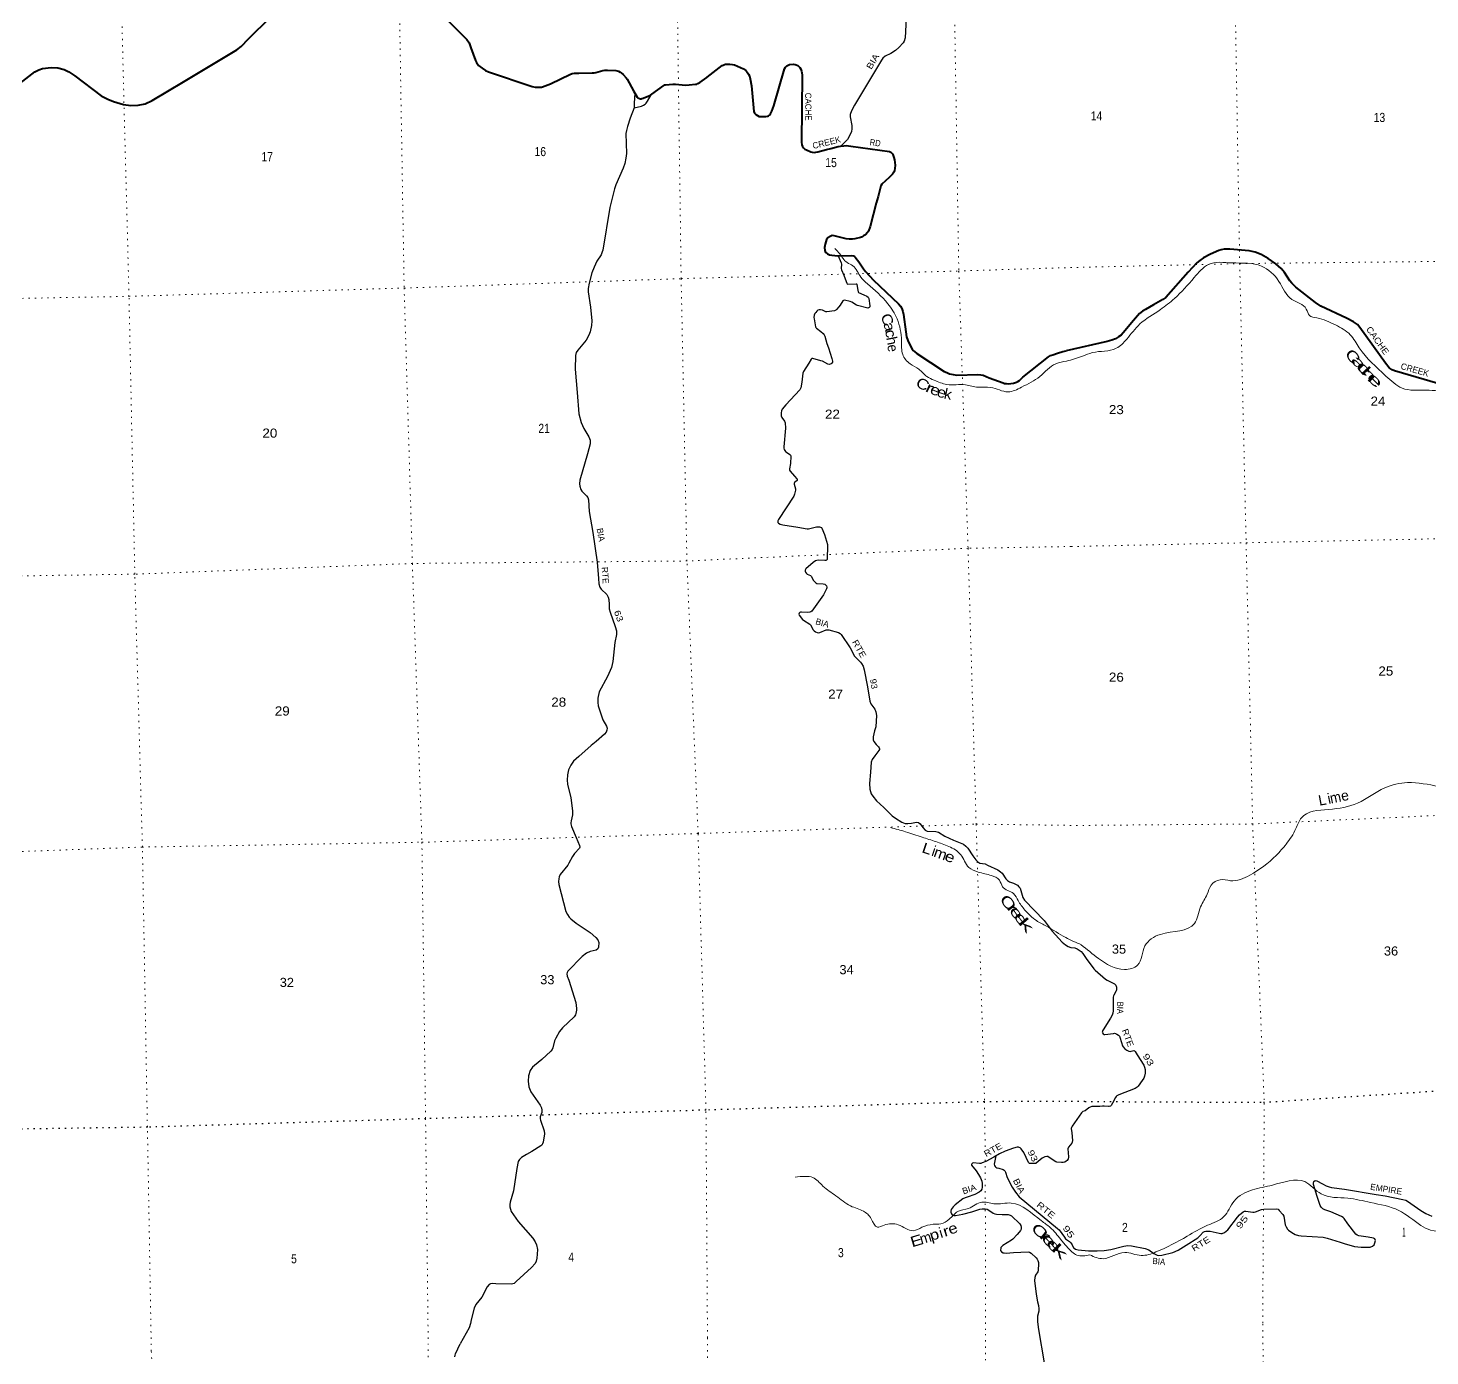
# Model space of a CAD drawing. Header units: feet. Extents: x 489137 to 739700, y 189004 to 379547.
# Drawn here: x 533287 to 560200, y 235840 to 261340 of the extents above; entities that cross this region are included whole.
import ezdxf
from ezdxf.enums import TextEntityAlignment as Align

# ---------------------------------------------------------------- set-up
doc = ezdxf.new("R2010")
doc.units = ezdxf.units.FT
doc.header["$LTSCALE"] = 80
doc.linetypes.add('DOTTED', pattern=[1.5, 0.3, -1.2])
for name, color, linetype, lineweight in [('26', 7, 'Continuous', 40), ('29', 7, 'Continuous', 25), ('39', 7, 'Continuous', 13), ('6', 7, 'DOTTED', 25), ('7', 7, 'DOTTED', 13)]:
    doc.layers.add(name, color=color, linetype=linetype, lineweight=lineweight)
for name, color, linetype in [('27', 7, 'Continuous'), ('30', 7, 'Continuous'), ('41', 7, 'Continuous')]:
    doc.layers.add(name, color=color, linetype=linetype)

msp = doc.modelspace()

# ---------------------------------------------------------------- linework, layer by layer
at = {"layer": '26'}
for points in [[(536273.52, 260309.74), (537298.19, 260924.15), (537379.83, 260988.59), (537522.54, 261135.47), (539649.22, 263235.8)], [(541253.09, 261580.24), (541500.59, 261331.28)], [(541500.59, 261331.28), (541713.29, 261117.32), (541752.64, 261053.39), (541786.78, 260960.46), (541876.98, 260716.41), (541895.29, 260680.77), (541936.56, 260620.51), (542004.79, 260566.52), (542066.09, 260527.19), (542128.1, 260500.77), (542962.41, 260218.73), (543019.4, 260205.77), (543062.74, 260204.46), (543125.61, 260203.17), (543144.4, 260205.77), (543161.88, 260210.95), (543314.17, 260270.72), (543701.89, 260452.88), (543720.79, 260462.39), (543735.68, 260467.57), (543774.54, 260472.75), (543858.9, 260476.13), (544116.77, 260477.87), (544154.71, 260480.54), (544186.43, 260488.31), (544319.97, 260525.64), (544361.95, 260531.09), (544411.81, 260532.37), (544569.79, 260525.3), (544598.33, 260520.72), (544621.64, 260511.64), (544656.61, 260494.8), (544676.04, 260480.53), (544711.02, 260449.44), (544772.14, 260383.43), (544790.03, 260356.12), (544908.65, 260136.21), (544977.9, 260015.63), (544996.62, 259998.41), (545022.52, 259985.45), (545045.84, 259981.57), (545058.79, 259981.57), (545072.79, 259984), (545096.35, 259991.93), (545238.83, 260054.15), (545263.67, 260068), (545494.32, 260236.99), (545510.84, 260247.26), (545525.08, 260249.85), (545667.42, 260264.39), (545713.54, 260264.11), (545846.95, 260248.56), (545915.34, 260245.89), (545981.66, 260251.15), (546102.12, 260261.52), (546124.14, 260265.41), (546144.85, 260273.66), (546182.42, 260293.92), (546316.05, 260392.11)], [(529439.68, 256988.96), (530825.85, 258479.81), (530893.19, 258541.62), (531030.3, 258650.65), (533420.45, 260498.56), (533491.47, 260537.55), (533564.01, 260563.48), (533730.21, 260581.35), (533859.33, 260573.84), (533982.29, 260542.7), (534071.75, 260501.27), (534182.49, 260423), (534688.53, 260041.09), (534817.82, 259972.47), (534926.62, 259931), (535118.32, 259873.97), (535261.85, 259855.32), (535403.27, 259858.42), (535532.8, 259884.34), (535668.27, 259946.82), (536273.52, 260309.74)], [(546316.05, 260392.11), (546327.41, 260399.97), (546610.13, 260619.75), (546629.94, 260629.6), (546654.55, 260638.67), (546679.16, 260645.16), (546705.06, 260647.75), (546758.17, 260647.75), (546813.49, 260641.3), (546848.84, 260630.9), (547021.75, 260554.43), (547041.75, 260543.98), (547064.49, 260525.92), (547072.27, 260516.85), (547094.29, 260490.93), (547120.19, 260457.23), (547135.2, 260419.54), (547152.57, 260365.21), (547172.62, 260232.17), (547219.98, 259740.24), (547234.82, 259705.52), (547259.43, 259678.3), (547289.22, 259657.56), (547323.32, 259644.1), (547448.27, 259638.89), (547488.69, 259647.2), (547504.24, 259654.97), (547521.08, 259669.23), (547537.91, 259693.85), (547564.46, 259746.6), (547602.14, 259843.69), (547811.31, 260555.22), (547831.29, 260589.43), (547852.02, 260611.46), (547876.63, 260628.31), (547905.47, 260640.59), (547981.54, 260643.87), (548011.33, 260641.27), (548034.45, 260635.41), (548063.14, 260620.54), (548077.39, 260610.17), (548104.59, 260581.66), (548121.43, 260553.14), (548135.68, 260510.37), (548143.45, 260480.56), (548146.49, 260436.44), (548132.44, 259150.81), (548140.65, 259096.84), (548154.46, 259062.68), (548172.6, 259036.76), (548198.5, 259014.73), (548229.9, 258998.59), (548312.48, 258962.88), (548342.27, 258955.11), (548381.29, 258953.21), (548412.22, 258956.4), (548449.78, 258962.88), (548612.65, 259007.23), (548699.77, 259028.98), (548837.13, 259066.69), (548886.35, 259074.46), (548945.93, 259079.65), (548995.15, 259082.24), (549085.73, 259068.92), (549821.72, 258968.98), (549851.26, 258957.71), (549865.5, 258946.05), (549883.64, 258926.6), (549890.11, 258909.76), (549910.84, 258856.62), (549921.42, 258810.27), (549932.86, 258706.27), (549928.97, 258642.77), (549920.69, 258602.47), (549908.25, 258572.78), (549883.64, 258536.49), (549817.58, 258471.69), (549676.4, 258340.78), (549656.56, 258308.17), (549605.41, 258108.1), (549569.79, 257979.87)], [(549569.79, 257979.87), (549454.91, 257529.46), (549420.14, 257441.11), (549403.1, 257412.81), (549361.66, 257371.34), (549327.98, 257348.01), (549304.02, 257333.75), (549269.78, 257321.07), (549162.19, 257293.57), (549116.2, 257285.8), (549056.44, 257285.34), (548993.8, 257293.57), (548759.86, 257351.93), (548726.33, 257353.19), (548682.94, 257337.64), (548644.08, 257311.72), (548617.26, 257280.36), (548587.09, 257189.89), (548575.92, 257122.72), (548581.91, 257068.06), (548591.62, 257048.62), (548602.63, 257031.77), (548633.72, 257003.26), (548673.47, 256986.2), (548717.26, 256977.34), (548830.74, 256967.08), (549090.3, 256969.56), (549132.97, 256963.07), (549155.06, 256950.12), (549168.01, 256937.16), (549236.42, 256850.79), (549323.89, 256714.2), (549361.65, 256666.28), (549514.6, 256499.62), (549998.95, 256040.9), (550035.83, 255996.23), (550059.15, 255953.46), (550082.46, 255896.44), (550094.9, 255837.79), (550137.22, 255509.24), (550154.35, 255413.01), (550178.57, 255338.04), (550219.11, 255243.23), (550260.56, 255171.95), (550279.99, 255148.62), (550308.84, 255123.05), (550352.52, 255089), (550877.29, 254747.61), (550923.09, 254724.82), (550977.49, 254702.78), (551044.85, 254685.93), (551117.48, 254676.6), (551520.85, 254687.24), (551578.81, 254683.75), (551620.58, 254672.98), (551736.33, 254624.29)], [(560354.38, 254516.42), (559517.41, 254754.73), (559471.94, 254776.89), (559419.43, 254812.84), (559345.06, 254902.41), (558857.02, 255587.14), (558807.28, 255647.98), (558735.42, 255697.76), (558597.45, 255766.41), (558102.96, 256002.02), (558004.44, 256068.31), (557623.92, 256363.11), (557548.43, 256438.87), (557506.98, 256488.65), (557407.49, 256643.51), (557341.16, 256723.7), (557239.66, 256813.05), (557091.04, 256917.28), (556957.9, 256990.67), (556845.08, 257036.19), (556730.82, 257060.46), (556358.68, 257097.02), (556297.88, 257097.02), (556250.7, 257094.51), (556192.86, 257083.2), (556145.88, 257066.61), (555984.87, 256997.94), (555855.69, 256925.57), (555781.07, 256873.03), (555724.61, 256828.81), (555557.23, 256649.58), (555127.46, 256167.86), (555072.94, 256124.37), (554895.82, 256023.66), (554737.79, 255938.34), (554684.82, 255906.06), (554627.24, 255855.38), (554509.47, 255722.62), (554309.42, 255487.59), (554269.66, 255444.92), (554223.75, 255410.16), (554160.44, 255371.92), (554093.86, 255343.79), (554006.45, 255320.15), (553216.88, 255141.15)], [(551736.33, 254624.29), (552006.57, 254523.93), (552033.77, 254516.16), (552069.45, 254511.54), (552111.49, 254510.97), (552150.99, 254513.57), (552204.1, 254522.65), (552260.68, 254539.06), (552289.58, 254555.05), (552319.37, 254574.49), (552387.03, 254632.71), (552878.21, 255027.4), (552915.84, 255048.85), (552962.47, 255067), (553051.06, 255095.14), (553153.62, 255126.09), (553216.88, 255141.15)]]:
    msp.add_lwpolyline(points, dxfattribs=at)
at = {"layer": '29'}
for points in [[(550160.64, 261783.59), (550122.59, 261150.37), (550106.77, 261085.38), (550089.82, 261057.1), (550005.39, 260964.93), (549938.65, 260905.83), (549852.52, 260853.12), (549739.43, 260796.97), (549698.47, 260761.63), (549669.77, 260724.59), (549153.04, 259859.17), (549095.2, 259750.8), (549071.92, 259682.54), (549069.77, 259634.87), (549100.31, 259466.01), (549103.68, 259403.01), (549092.45, 259353.26), (549052.81, 259255.98), (549020.88, 259202.97), (548895.08, 259075.22)], [(544937.13, 260086.63), (544925.43, 259898.11), (544921.16, 259807.55), (544848.48, 259610.99), (544792.83, 259451.66), (544774.66, 259370.17), (544765.99, 259317.35), (544775.21, 258929.89), (544763.16, 258839.49), (544743.38, 258737.7), (544712.27, 258647.09), (544569.6, 258326.29), (544546.78, 258253.55), (544457.11, 257895.79), (544319.52, 257072.26), (544309.62, 257039.74), (544287.63, 256985.47), (544207.46, 256863.14), (544154.2, 256748.49), (544113.19, 256637.98), (544058.13, 256440.29), (544041.17, 256338.5), (544041.79, 256272.57), (544081.75, 255979.88), (544113.23, 255720.67), (544106.7, 255630.59), (544076.5, 255505.77), (544051.07, 255440.74), (543999.44, 255348.86), (543843.37, 255153.74), (543812.29, 255108.5), (543795.75, 255055.03), (543788.9, 254787.49), (543826.17, 254339.26)], [(544921.16, 259807.55), (545062.69, 259841.86), (545102.25, 259858.83), (545135.21, 259880.44), (545154.52, 259899.83), (545179.95, 259938), (545249, 260057.25)], [(548841.16, 256967.18), (548898.83, 256830), (548902.61, 256805.99), (548898.26, 256719.44), (548903.07, 256699.93), (548949.08, 256591.85), (548974.61, 256522.03), (549004.8, 256441.21), (549011.86, 256429.9), (549020.82, 256424.49), (549183.83, 256429.97), (549190.59, 256426.38), (549195.53, 256418.59), (549211.8, 256338.08), (549221.67, 256273.69), (549231.41, 256262.1), (549332.96, 256218.01), (549386.97, 256190.28), (549412.45, 256169.44), (549426.53, 256146.45), (549447.91, 256003.32), (549446.31, 255988.11), (549436.42, 255973.97), (549422.29, 255964.08), (549406.43, 255962.23), (549211.78, 256009.32), (549189.87, 256017.95), (549098.75, 256075.77), (549069.69, 256087.77), (548960.29, 256113.94), (548940.36, 256111.16), (548927.8, 256102.63), (548877.75, 256017.35), (548852.92, 255986.7), (548810.53, 255935.8), (548794.99, 255921.66), (548769.16, 255906.48), (548620.52, 255887.24), (548603.56, 255891.28), (548540.69, 255923.08), (548502.91, 255928.98), (548475, 255928.04), (548450.27, 255920.26), (548429.79, 255905.42), (548409.2, 255880.75), (548390.23, 255855.94), (548379.62, 255826.95), (548372.85, 255783.47), (548376.1, 255756.97), (548402.94, 255604.29), (548407.53, 255590.52), (548410.71, 255586.62), (548421.18, 255577.42), (548509.07, 255510.93), (548549.17, 255472.11), (548570.36, 255446.66), (548581.21, 255426.01), (548624.29, 255282.17), (548652.35, 255197.82)], [(548652.35, 255197.82), (548720.57, 254992.7), (548732.49, 254942.3), (548730.37, 254926.04), (548716.3, 254902.14), (548706.35, 254893.52), (548686.57, 254883.63), (548665.38, 254880.8), (548642.14, 254884.48), (548536.81, 254940.18), (548505.94, 254949.94), (548350.32, 254996.73), (548333.36, 254993.9), (548322.06, 254981.18), (548275.24, 254904.84), (548173.71, 254745.08), (548164.19, 254713.49), (548143.46, 254538.14), (548122.85, 254431.22), (548102.04, 254390.5), (547835.76, 254105.39), (547765.39, 254019.81), (547751.26, 253988.71), (547742.09, 253952.62), (547745.61, 253895.4), (547755.97, 253860.43), (547807.78, 253793.61), (547822.39, 253759.31), (547826.36, 253658.87), (547793.18, 253296.28), (547794.35, 253269.8), (547800.71, 253246.48), (547812.72, 253225.97), (547827.07, 253210.55), (547848.04, 253193.46), (547911.62, 253149.63), (547921.12, 253138.16), (547928.57, 253119.94), (547922.25, 252977.34), (547903.86, 252876.07), (547906.61, 252850.35), (547916.57, 252830.83), (548001.52, 252733.75), (548047.97, 252686.62), (548053.62, 252676.73), (548055.23, 252664.52), (548049.38, 252652.69), (547999.23, 252615.23), (547992.17, 252602.5), (547992.17, 252581.3), (548020.43, 252489.4), (548018.86, 252464.71), (548003.47, 252390.44), (547986.84, 252351.45), (547693.59, 251900.91), (547682.06, 251875.12), (547679.93, 251861.69), (547682.06, 251842.6), (547692.95, 251830.53), (547723.03, 251812.91), (547748.46, 251804.43), (547778.16, 251798.16), (548065.8, 251755.18)], [(543826.17, 254339.26), (543859.98, 253932.54), (543905.54, 253765.4), (543958.08, 253653.16), (544052.48, 253488.29), (544077.29, 253426.49), (544080.74, 253358.22), (544026.08, 253162.03), (543882.88, 252658.39), (543873.05, 252587.71), (543877.29, 252543.88), (543901.31, 252477.43), (543917.23, 252446.01), (544007.27, 252357.26), (544031.29, 252327.57), (544049.36, 252279.93), (544061.81, 252055.02), (544132.07, 251654.42), (544215.77, 251081.2), (544239.94, 250772.1), (544244.64, 250666.37), (544263.32, 250605.73), (544292.68, 250564.58), (544397.23, 250459.96), (544424.14, 250414.13), (544439.61, 250369.47), (544445.13, 250267.81), (544445.26, 250185.68), (544460.07, 250121.36), (544560.06, 249848.05), (544582.31, 249762.96), (544583.25, 249691.72), (544549.97, 249540.23), (544512.83, 249173.54), (544486.23, 249058.89), (544409.71, 248885.86), (544254.38, 248591.05), (544226.26, 248473.58), (544226.26, 248388.76), (544229.33, 248327.14), (544321.19, 248057.68), (544390.16, 247930.69), (544402.87, 247898.17), (544400.05, 247855.75), (544383.09, 247816.17), (544350.6, 247778), (544190.47, 247636.73), (544099.65, 247559.63)], [(548065.8, 251755.18), (548245.09, 251724.55), (548272.97, 251724.22), (548424.52, 251761.31), (548461.48, 251764.41), (548479.62, 251762.72), (548500.81, 251755.65), (548517.77, 251745.75), (548528.53, 251733.67), (548579.24, 251612.11), (548632.21, 251420.59), (548635.94, 251390.15), (548630.09, 251151.26), (548625.85, 251134.3), (548617.38, 251122.99), (548604.66, 251115.92), (548584.96, 251113.63), (548457.99, 251118.98), (548430.88, 251115.92), (548405.45, 251106.02), (548360.18, 251074.68), (548220.37, 250957.58), (548210.48, 250943.44), (548205.96, 250928.66), (548206.24, 250910.92), (548213.3, 250891.13), (548228.84, 250867.1), (548245.74, 250851.1), (548306.64, 250826.26), (548324.21, 250811.25), (548368.87, 250733.09), (548392.03, 250703.81), (548413.22, 250684.01), (548432.45, 250674.12), (548549.35, 250668.56), (548581.35, 250661.39), (548589.83, 250655.74), (548604.67, 250642.31), (548614.55, 250629.74), (548623.74, 250604.84), (548623.04, 250588.58), (548617.7, 250571.5), (548559.56, 250455.67), (548332.07, 250143.24), (548317.16, 250131.23), (548294.56, 250119.92), (548254.04, 250117.45), (548133.07, 250124.94), (548117.95, 250122.74), (548101, 250114.26), (548089.69, 250101.54), (548085.54, 250083.72), (548089.69, 250067.61), (548156.1, 249981.37), (548172.36, 249968.96), (548293.85, 249894.42), (548311.09, 249877.41), (548360.26, 249781.32), (548377.74, 249764.23), (548406.88, 249743.15), (548433.72, 249731.83), (548465.04, 249727.88), (548487.41, 249730.42), (548610.33, 249782.73), (548639.1, 249785.86), (548659.78, 249782.73), (548847.69, 249731.83), (548876.07, 249716.5), (548897.14, 249695.08), (549072.79, 249439.21), (549154.29, 249279.42), (549171.01, 249256.33), (549269.52, 249161.92), (549289.93, 249136.63), (549318.18, 249082.9), (549338.85, 249014.62), (549405.68, 248686.32), (549445.34, 248417.01), (549466.4, 248361.91), (549542.92, 248258.99), (549564.02, 248207.77), (549575.47, 248139.05), (549559.58, 247921.59), (549538.92, 247842.85)], [(549538.92, 247842.85), (549508.92, 247728.5), (549512.08, 247673.29), (549525.88, 247640.85), (549570.28, 247580.03), (549614.19, 247539.76), (549625.49, 247519.97), (549632.55, 247495.93), (549632.55, 247484.62), (549621.25, 247463.42), (549544.29, 247364.36), (549489.85, 247290.94), (549474.15, 247244.25), (549461.82, 247050.99), (549443.96, 246831.47), (549448.87, 246725.43), (549457.35, 246680.19), (549471.92, 246637.05), (549505.39, 246586.88), (549575.24, 246502.53), (549714.67, 246374.81), (549878.96, 246211.42)], [(544099.65, 247559.63), (543857.68, 247354.23), (543761.43, 247261.96), (543704.92, 247185.62), (543661.42, 247092.72), (543644.17, 246997.59), (543638.52, 246895.79), (543644.54, 246822.96), (543708.1, 246558.93), (543741.66, 246309.07), (543740.67, 246231.91), (543710.58, 246116.8), (543707.75, 246077.21), (543709.87, 246056.35), (543721.88, 246009.35), (543809.67, 245793.09), (543875.88, 245640.35), (543878.7, 245612.07), (543873.98, 245593.4), (543777.39, 245486.81), (543737.42, 245433.94), (543669.6, 245301.04), (543646.77, 245266.9), (543503.28, 245086.94), (543481.69, 245042.32), (543474.62, 245001.32), (543473.21, 244951.83), (543478.87, 244893.41), (543608.85, 244372.18), (543641.16, 244317.84), (543675.25, 244268.97), (543706.33, 244235.04), (543811.61, 244148.56), (544080.88, 243971.32), (544189.53, 243873.11), (544226.26, 243830.7), (544243.68, 243781.77), (544240.39, 243692.15), (544226.26, 243655.39), (544192.27, 243629.9), (544075.92, 243607.32), (544005.86, 243576.22), (543924.82, 243507.61), (543651.24, 243227.01), (543637.11, 243204.39), (543631.26, 243175.69), (543637.11, 243133.7), (543667.8, 243057.84), (543801.09, 242626.41), (543818.67, 242513.75), (543817.95, 242483.36), (543805.24, 242416.91), (543794.65, 242390.75), (543772.17, 242354.38), (543545.28, 242139.8), (543489.75, 242070.94), (543417.7, 241944.77), (543396.93, 241889.56), (543363.02, 241753.84), (543348.89, 241722.74), (543325.92, 241695.53), (543147.86, 241532.92), (543009.8, 241420.19), (542973.07, 241386.25), (542926.5, 241319.13), (542893.95, 241222.26), (542888.12, 241119.28), (542902.43, 241007.36), (542936.45, 240913.23), (543116.64, 240657.71), (543141.2, 240604.43), (543152.5, 240559.19), (543151.59, 240517.71), (543118.59, 240429.12), (543115.77, 240392.36), (543122.29, 240368.32), (543196.83, 240160.81), (543201.25, 240104.66), (543175.82, 239946.31), (543164.51, 239915.21), (543147.75, 239890.37), (543134.14, 239874.92), (542956.74, 239768.79)], [(549878.96, 246211.42), (549941.96, 246166.99), (550063.46, 246093.48), (550127.44, 246067.92), (550176.49, 246062.37), (550244.19, 246070.4), (550340.38, 246090.65), (550378.86, 246083.31), (550411.03, 246056.72), (550465.33, 245986.63), (550508.51, 245939.38), (550549.27, 245916.04), (550714.78, 245913.93), (550765.12, 245896.5), (550889.44, 245820.73), (551052.32, 245742.82)], [(551052.32, 245742.82), (551243.19, 245665.1), (551291.93, 245628.22), (551329.38, 245590.18), (551422.35, 245446.03), (551484.79, 245366.8), (551521.53, 245330.04), (551560.05, 245304.2), (551662.81, 245287.63), (551707.78, 245267.12), (551905.82, 245177.36), (551953.93, 245139.66), (551987.77, 245109.49), (552057, 245003.47), (552090.2, 244967.64), (552127.64, 244946.92), (552206, 244915.81), (552280.23, 244881.88), (552309.95, 244851.67), (552331.09, 244822.51), (552384.78, 244644.37), (552413.69, 244592.52), (552795.91, 244200.55), (552948.87, 243998.72), (553142.29, 243787.71), (553205.66, 243732.49), (553254.76, 243699.63), (553307.39, 243681.59), (553380.08, 243676.15), (553426.07, 243658.97), (553502.47, 243609.14)], [(553502.47, 243609.14), (553539.01, 243568.57), (553599.39, 243472.75), (553745.76, 243275.13), (553771.69, 243250.16), (553973.61, 243074.57), (554004.13, 243057.08), (554144.27, 242983.24), (554159.79, 242972.71), (554167.7, 242962.68), (554180.36, 242924.68), (554182.47, 242884.57), (554181.94, 242865.04), (554176.23, 242850.64), (554128.67, 242767.41), (554124.98, 242755.26), (554121.29, 242730.39), (554118.6, 242467.87), (554111.78, 242422.24), (554105.99, 242401.66), (554092.8, 242368.4), (554070, 242325.54), (553925.59, 242102.5), (553914.53, 242081.29), (553911.36, 242070.74), (553910.31, 242054.91), (553912.42, 242044.35), (553924.02, 242028.52), (553945.12, 242013.74), (553959.03, 242012.33), (554122.15, 242033.86), (554145.02, 242035.38), (554162.42, 242032.74), (554190.9, 242021.13), (554221.49, 242001.07), (554237.78, 241983.74), (554248.91, 241964.13), (554275.66, 241861.36), (554299.55, 241796.3), (554313.07, 241775.32), (554341.74, 241739.3), (554363.37, 241721.88), (554380.25, 241710.27), (554419.8, 241694.96), (554445.3, 241689.2), (554465.69, 241690.21), (554513.71, 241702.72), (554527.93, 241698.66), (554540.06, 241688.63), (554581.32, 241621.33), (554705.14, 241423.16), (554719.47, 241387.95), (554730.46, 241340.83), (554732.57, 241273.28), (554719.73, 241210.28), (554707.26, 241174.06), (554677.72, 241127.62), (554595.45, 241019.95), (554578.57, 241003.06), (554541.15, 240978.47), (554230.06, 240854.97), (554189.86, 240833.65), (554174.03, 240820.99), (554162.11, 240805.11), (554107.01, 240696.97), (554077.51, 240649.46), (554064.33, 240637.32), (554043.76, 240630.46), (554026.35, 240628.88), (553944.6, 240638.9), (553916.13, 240637.85), (553863.79, 240629.39), (553760.86, 240633.33), (553737.86, 240632.57), (553708.32, 240627.29), (553678.79, 240618.85), (553650.27, 240604.81), (553578.24, 240549.48)], [(553578.24, 240549.48), (553537.71, 240531.61), (553523.58, 240521.71), (553510.47, 240508.4), (553331.43, 240251.68), (553317.3, 240229.06), (553314.91, 240210.72), (553324.61, 240126.49), (553337.08, 239977.4), (553332.13, 239947.72), (553322.25, 239927.22), (553260.08, 239846.63), (553253.02, 239838.15), (553248.13, 239815.25), (553262.2, 239663.56), (553258.67, 239650.12), (553251.83, 239626.35), (553236.06, 239594.98), (553217.7, 239578.01), (553190.85, 239559.63), (553160.61, 239554.05), (553129.39, 239554.69), (553040.38, 239560.35), (553015.36, 239567.05), (552889.2, 239653.66), (552865.19, 239670.63), (552858.48, 239672.4), (552848.18, 239672.06), (552805.85, 239663.56), (552791.72, 239657.9), (552758.23, 239637.99), (552643.02, 239541.62), (552633.13, 239536.67), (552623.32, 239534.6), (552520.1, 239535.97), (552510.92, 239538.09), (552504.36, 239542.13), (552496.08, 239552.23), (552403.69, 239747.07), (552351.27, 239818.02), (552335.73, 239833.57), (552317.23, 239843.75), (552300.41, 239846.3), (552277.8, 239846.3), (552204.74, 239829.3), (552046.82, 239769.65), (551939.07, 239719.11), (551825.47, 239658.4), (551674.06, 239574.76), (551603.16, 239545.86), (551577.72, 239538.79), (551551.98, 239535.98), (551428.92, 239547.45), (551415.24, 239541.62), (551402.53, 239528.89), (551398.29, 239516.17), (551401.56, 239504.64), (551488.27, 239395.91), (551535.34, 239326.72), (551573.48, 239261.68), (551594.85, 239197.12), (551602.45, 239150.7), (551602.45, 239080.01), (551596.8, 239041.84), (551576.32, 239011.77), (551543.11, 238985.28), (551462.88, 238943.01), (551314.23, 238891.97), (551277.49, 238877.83), (551233.01, 238855.71), (551083.23, 238739.98), (551048.72, 238703.02), (551011.17, 238650.92), (551001.28, 238622.64), (551000.32, 238603.48), (551014, 238568.91), (551028.12, 238551.95), (551045.78, 238544.13), (551069.1, 238537.81), (551088.88, 238537.81), (551230.66, 238564.14), (551404.99, 238608.05), (551560.78, 238659.4), (551603.25, 238664.53), (551663.91, 238662.23), (551699.95, 238655.86), (551730.57, 238641.09), (551816.5, 238581.64), (551844.79, 238567.12), (551876.56, 238561.14), (551985.93, 238558.05), (552005.96, 238556.11)], [(542956.74, 239768.79), (542857.28, 239709.29), (542757.61, 239649.42), (542738.54, 239633.16), (542720.24, 239611.89), (542706.04, 239592.16), (542698.27, 239573.07), (542671.28, 239437.95), (542605.17, 239008.31), (542540.74, 238790.54), (542536.49, 238749.54), (542538.68, 238701.31), (542564.75, 238613.81), (542697.16, 238423.21), (542977.32, 238101.45), (543022.52, 238034.16), (543047.95, 237971.95), (543064.9, 237884.3), (543063.88, 237793.67), (543056.43, 237717.47), (543039.47, 237660.92), (543019.69, 237618.51), (542952.08, 237537.98), (542660.83, 237270.71), (542618.44, 237233.95), (542569.72, 237216.23), (542269.44, 237227.95), (542205.89, 237228.3), (542163.5, 237225.47), (542140.9, 237214.16), (542101.34, 237168.92), (541996.57, 236970.85), (541885.16, 236825.36), (541851.78, 236754.67), (541791.61, 236536.26), (541780.61, 236460.61), (541756.43, 236378.7), (541582.62, 236073.66)], [(551866.85, 239680.51), (551835.62, 239519.71), (551839.86, 239497.08), (551851.15, 239478), (551868.11, 239463.15), (551887.89, 239451.84), (551921.8, 239443.36), (552006.58, 239423.57), (552025.71, 239407.32), (552037.66, 239395.29), (552053.2, 239368.43), (552080.76, 239269.76), (552177.04, 239082.82), (552241.12, 238982.46), (552313.67, 238892.72), (553051.4, 238290.41), (553083.21, 238259.67), (553182.8, 238117.92), (553205.31, 238091.37), (553283.11, 238038.75), (553305.47, 238015.09), (553331.15, 237976.54), (553359.73, 237917.73), (553370.71, 237907.27), (553394.73, 237893.13), (553449.13, 237877.41), (553644.94, 237855.8)], [(553644.94, 237855.8), (553814.56, 237860.33), (553948.84, 237865.98), (554074.52, 237881.83), (554324.37, 237946.2), (554400.32, 237958.87), (554468.97, 237954.55), (554733.65, 237903.98), (554804.83, 237876.66), (554898.21, 237806.87), (554963.46, 237776.95), (554996.32, 237769.92), (555054.33, 237773.09), (555263.43, 237823.5), (555366.57, 237874.43), (555519.76, 237970.1), (555743.9, 238109.98), (555787.46, 238149.92), (555847.58, 238216.42), (555869.74, 238232.25), (555897.59, 238238.32), (555978.38, 238237.53), (556154.31, 238197.16), (556186.2, 238192.14), (556212.56, 238193.2), (556254.75, 238210.09), (556290.64, 238233.31), (556320.9, 238263.17), (556505.4, 238505.21), (556545.91, 238549.98), (556613.42, 238604.86), (556640.85, 238619.64), (556667.31, 238621.6), (556802.74, 238600.16), (556824.39, 238600.64), (556851.82, 238604.86), (556967.85, 238651.31), (557009.79, 238656.91), (557249.5, 238667.15), (557284.14, 238656.49), (557308.57, 238633.37), (557378.19, 238553.15), (557392.76, 238523.45), (557422.5, 238358.93), (557439.8, 238316.46), (557466.8, 238274.48), (557481.57, 238257.59), (557546.04, 238211.64), (557612.37, 238175.26), (557675.66, 238154.15), (557728.4, 238148.76), (558152.38, 238121.14), (558229.47, 238104.54), (558474.38, 238022.77), (558550.14, 237998.98), (558754.79, 237944.1), (558881.09, 237926.15), (559010.06, 237927.21), (559052.26, 237931.43), (559098.64, 237950.81), (559126.09, 237973.65), (559145.08, 238009.54), (559153.52, 238055.98), (559139.23, 238088.93), (559115.55, 238104.54), (559015.75, 238122.74), (558837.94, 238145.33), (558805.42, 238157.32), (558780.1, 238178.43), (558625.14, 238379.19), (558554.36, 238478.2), (558535.38, 238497.2), (558504.37, 238516.02), (558295.43, 238606.62), (558180.95, 238644.98), (558145.08, 238666.09), (558122.95, 238685.85), (558109.22, 238699.87), (558094.45, 238727.31), (558033.41, 238904.08), (557965.9, 239134.88), (557962.6, 239167.48), (557973.14, 239190.7), (557996.35, 239207.59), (558030.11, 239203.36), (558139.28, 239142.48), (558209.43, 239106.25), (558264.28, 239087.25), (558309.57, 239077.33), (558560.19, 239040.09), (559170.69, 238942.34)], [(559170.69, 238942.34), (559342.47, 238914.84), (559678.85, 238845.54), (559735.81, 238828.65), (559769.43, 238812.58), (560021.88, 238632.02), (560119.78, 238575.32), (560239.1, 238525.44)], [(552005.96, 238556.11), (552102.61, 238554.07), (552139.26, 238543.21), (552164.78, 238528.62), (552329.84, 238374.36), (552344.93, 238345.53), (552350.58, 238313.02), (552350.58, 238277.67), (552338.39, 238245.87), (552312.43, 238215.46), (552275.69, 238171.64), (552190.23, 238083.28), (552166.73, 238065.31), (551999.65, 237959.23), (551971.93, 237935.53), (551964.17, 237924.93), (551959.21, 237901.6), (551955.69, 237876.86), (551957.8, 237862.01), (551973.78, 237840.06), (552004.42, 237821.01), (552027.75, 237817.48), (552062.86, 237815.81), (552205.58, 237828.9), (552485.51, 237838.69), (552515.61, 237833.47), (552542.03, 237816.07), (552641.64, 237724.88), (552661.42, 237698.02), (552673.83, 237671.97), (552686.85, 237631.57), (552687.57, 237608.25), (552681.47, 237487.16), (552672.03, 237456.97), (552626.99, 237389.51), (552614.1, 237346.69), (552610.84, 237288.64), (552638.17, 237023.84), (552669.17, 236879.74), (552686.86, 236811.57), (552693.91, 236747.57), (552689.69, 236701.3), (552666.47, 236606.26), (552664.26, 236551.43), (552667.08, 236492.05), (552683.01, 236345.3)], [(552683.01, 236345.3), (552796.16, 235706.36)], [(541483.11, 235823.21), (541485.26, 235855.58), (541491.31, 235879.83), (541582.62, 236073.66)]]:
    msp.add_lwpolyline(points, dxfattribs=at)
at = {"layer": '39'}
for points in [[(553224.85, 254942.44), (553017.62, 254894.39), (552712.35, 254650.79), (552357.81, 254442.38), (552099.43, 254353.42), (551768.32, 254440.52), (551523.98, 254442.8), (551282.65, 254489.61), (550925.16, 254495.27), (550683.03, 254576.4), (550544.09, 254647.85), (550387.37, 254789.59), (550219.48, 254890.66), (550077.96, 255073.16), (550055.74, 255335.27), (549969.29, 255755.44), (549790.95, 256046.17), (549400.46, 256430.85), (549272.31, 256559.12), (549124, 256773.79), (549009.46, 256837.74), (548870.34, 257004.14), (548777.53, 257104.98)], [(553224.83, 254942.43), (553531.33, 255040.99), (553721.27, 255106.48), (554177.03, 255190.99), (554378.31, 255363.75), (554632.94, 255656.97), (555025.19, 255933.59), (555294.02, 256146.45), (555674.96, 256547.9), (555948.79, 256801.26), (556399.91, 256831.16), (556968.46, 256767.23), (557300.85, 256475.15), (557547.92, 256128.38), (557825.07, 255943.85), (557886.83, 255818.3), (558029.22, 255773.57), (558383.73, 255639.49), (558671.11, 255449.17), (558842.98, 255201.35), (559353.4, 254657.58), (559668.09, 254425.59), (560125.08, 254385), (560584.08, 254344.46), (561011.4, 254280.9), (561377.24, 254254.09), (561626.4, 254137.45), (562094.64, 254129.45), (562430.33, 254021.12), (562705.71, 253981.86), (562946.02, 253895.27), (563639.67, 253830.56), (564056.93, 253843.43), (564591.18, 253857.33), (564866.02, 253761.54), (564975.43, 253665.49), (565075.9, 253603.52), (565111.75, 253388.5), (565186.01, 253325.84), (565356.79, 253352.49), (565497.15, 253369.39)], [(553504.46, 243737.81), (553838.14, 243474.02), (554337.89, 243262.99), (554587.9, 243346.18), (554729.66, 243713.17), (555026.5, 243934.83), (555678.75, 244143.53), (555797.47, 244465.51), (555922.32, 244706.92), (555998.56, 244878.44), (556171.28, 244985.86), (556371.5, 244966.85), (556739.98, 245071.3), (557246.54, 245451.8), (557440.62, 245668.77), (557628.52, 245968.33), (557732.08, 246174.88), (558252.42, 246335.75), (558812.17, 246455.26), (559331.06, 246749.3), (559770.26, 246849.53), (560365.28, 246776.2), (560772.76, 246700.01), (561197.34, 246509.23), (561299.59, 246223.27), (561468.42, 246092.43), (561900.58, 246230.83), (562597.66, 246305.87), (562789.14, 246385.29), (563045.99, 246343.24), (563382.23, 246319.88), (563788.53, 246361.93), (564245.77, 246192.93), (564700.09, 246099.8), (565049.31, 246014.02), (565426.7, 245931), (565869.13, 245984.89), (566159.18, 245847.12), (566447.5, 245775.9), (566805.4, 245976.95), (567015.8, 246109.58), (567194.7, 246176.82)], [(553507.55, 243735.37), (553208.25, 243874.56), (552839.81, 244092.08), (552645.5, 244200.61), (552424.77, 244403.46), (552293.4, 244584.18), (552205.47, 244719.47), (551996.56, 244847.85), (551935.05, 244975.69), (551783.58, 245065.02), (551529.67, 245131.73), (551345.87, 245222.32), (551192.87, 245465.16), (550963.08, 245623.35), (550712.6, 245716.4), (550452.17, 245803.15), (550134.81, 245906.74), (549844.26, 245986.72)], [(553669.46, 237780.04), (553424.23, 237776.01), (553243.12, 237923.81), (553112.35, 238078.28), (552909.13, 238305.83), (552740.64, 238435.88), (552163.42, 238777), (551830.67, 238761.03), (551597.73, 238793.89), (551342.12, 238672.67), (551133.52, 238613.18), (550971.43, 238463.88), (550807.84, 238379.19), (550660.73, 238367.62), (550448.05, 238310.05), (550281.98, 238245.51), (549990.67, 238357.79), (549722.3, 238351.43), (549593.96, 238314.04), (549473.13, 238474.81), (549324.39, 238620.78), (549077.8, 238719.98), (548796.68, 238915.34), (548546.02, 239103.34), (548352.46, 239266.42), (548208.64, 239287.26), (548013.1, 239274.54)], [(553669.46, 237780.04), (553925.53, 237707.99), (554340.01, 237827.76), (554656.24, 237769.38), (554938.93, 237837.28), (555538.31, 238139.47), (555930.27, 238349.48), (556244.71, 238515.09), (556440.67, 238814.86), (556792.16, 239029.87), (557177.14, 239120.61), (557796.77, 239187.19), (558111.56, 238951.16), (558622.07, 238869.58), (559060, 238786.11), (559600.56, 238634.67), (560027.71, 238345.05), (560211.61, 238254.98), (560760, 238190.53), (560940.51, 238076.14), (561304.68, 237958.46), (561824.03, 238002.25), (561963.26, 238078.53), (562133.76, 238193.97), (562389.8, 238045.22), (562798.95, 237904.49), (563199.2, 237795.82), (563377.3, 237774.22), (563575.73, 237668.37), (563907.21, 237489.29), (564182.49, 237454.07), (564463.22, 237209.08), (564960.09, 236953.57), (565556.37, 236831.84), (566102.01, 236795.57), (566739.34, 236802.06), (567115.81, 236832.03), (567248.19, 236706.31)]]:
    msp.add_spline(points, degree=3, dxfattribs=at)
at = {"layer": '6'}
for points in [[(553577.15, 240726.86), (557002.65, 240710.53), (562257.01, 241057.11), (567570.79, 241213.49), (567932.42, 241203.43)], [(553577.15, 240726.86), (551649.97, 240722.42), (546301.53, 240561.23), (540918.88, 240395.2), (535578.56, 240232.19), (530302.25, 240155.3), (525012.84, 239999.81), (522826.67, 239937.2)]]:
    msp.add_lwpolyline(points, dxfattribs=at)
at = {"layer": '7'}
msp.add_line((551661.59, 239603.53), (551670.8, 236320.31), dxfattribs=at)
for points in [[(555837.41, 282394.11), (555967.62, 278034.26), (556047.66, 272706.02), (556264.58, 267389.4), (556456.31, 262110.48), (556547.55, 256816.83), (556670.82, 251455.4), (556797.1, 246055.7), (557019.2, 240694.81), (556988.67, 236452.23)], [(546330.26, 236189.17), (546301.53, 240561.23), (546150.24, 245872.85), (545936.15, 251106.21), (545824.71, 256527.87), (545752.21, 261837.32), (545555.35, 267111.49), (545383.09, 272456.95), (545307.58, 277808.76), (545257.14, 282132.95)], [(550541.04, 282262.71), (550627.16, 277908.65), (550743.63, 272618.42), (550904.69, 267321.18), (551068.32, 261999.75), (551155.46, 256668.43), (551333.17, 251349.36), (551488.17, 246051.97), (551649.97, 240722.42), (551660.92, 239842.02)], [(535653.93, 235930.83), (535578.56, 240232.19), (535482.22, 245611.78), (535336.6, 250852.82), (535225.15, 256187.61), (535087.52, 261519.76), (534908.6, 266978.19), (534778.46, 272161.02), (534672.08, 277451.48), (534567.11, 281874.27)], [(539909.76, 282002.92), (539976.13, 277611.61), (540074.63, 272312.88), (540201.56, 267006.75), (540418.13, 261666.37), (540507.01, 256347.21), (540665.95, 251053.96), (540848.39, 245704.69), (540918.88, 240395.2), (540969.66, 236058.81)], [(553180.65, 256737.44), (556547.55, 256816.83), (561813.49, 256873.08), (564116.77, 257022.52)], [(522451.08, 255958.56), (524663.76, 256016.41), (529938.2, 256088.77), (535225.15, 256187.61), (540507.01, 256347.21), (545824.71, 256527.87), (551141.2, 256674.15), (553180.65, 256737.44)], [(553313.23, 251384.21), (551333.17, 251349.36), (545936.15, 251106.21), (540663.84, 251057.95), (535336.6, 250852.82), (530048.89, 250771.87), (524770.93, 250618.42), (522577.46, 250592.55)], [(553313.23, 251384.21), (556670.82, 251455.4), (561961.55, 251566.78), (564997.49, 251593.76)], [(567035.94, 246357.29), (562082.41, 246298.12), (556797.1, 246055.7), (553445.89, 246027.11)], [(522701.85, 245274.08), (524968.82, 245299.83), (530175.28, 245417.49), (535482.22, 245611.78), (540848.39, 245704.69), (546140.15, 245872.61), (551488.17, 246051.97), (553445.89, 246027.11)], [(552709.82, 190368.03), (552651.75, 192809.15), (552552.23, 198132.03), (552303.56, 203448.37), (552336.81, 208791.66), (552214.94, 214124.26), (552060.56, 219470.46), (551940.49, 224815.22), (551808.85, 230129.48), (551667.92, 235397.12), (551670.8, 236320.31)], [(556988.67, 236452.23), (557001.94, 235524.87), (557116.71, 230238.02), (557294.7, 224929.03), (557402.93, 219595.54), (557547.97, 214307.67), (557748.14, 208936.84), (557771.28, 203616.69), (557823.83, 198321.73), (558022.51, 193057.83), (558039.83, 190525.97)], [(542090.36, 190134.37), (542009.81, 192567.81), (541941.2, 197852.83), (541776.77, 203196.84), (541618.63, 208526.82), (541496.09, 213780.63), (541360.56, 219086.75), (541297.26, 224414.28), (541124.18, 229792.48), (540964.45, 235098.19), (540969.66, 236058.81)], [(546330.26, 236189.17), (546331.19, 235254.98), (546452.4, 229960.74), (546588.29, 224634.43), (546694.51, 219273.29), (546864.23, 213973.8), (547012.04, 208657.79), (547079.26, 203336.39), (547227.83, 197975.96), (547326.48, 192703.56), (547372.85, 190262.82)], [(535653.93, 235930.83), (535700.3, 234957.26), (535811.4, 229664.88), (535922.77, 224239.18), (535998.47, 218893.68), (536148.55, 213680.72), (536295.73, 208401.06), (536441.84, 203066.85), (536571.78, 197734.38), (536678.08, 192369.19), (536771.55, 190006.31)]]:
    msp.add_lwpolyline(points, dxfattribs=at)

# ---------------------------------------------------------------- texts
at = {"layer": '27'}
for s, rotation, width, p in [('CACHE', 270.374, 0.95, (548205.11, 260096.43)), ('RD', 352.267, 0.9, (549439.47, 259091.53)), ('CACHE', 305.479, 1.1, (558967.66, 255556.66))]:
    msp.add_text(s, height=120, rotation=rotation, dxfattribs=dict(at, width=width)).set_placement(p)
for rotation, p in [(14.018, (548362.72, 259016.21)), (344.107, (559628, 254796.26))]:
    msp.add_text('CREEK', height=120, rotation=rotation, dxfattribs=at).set_placement(p)
at = {"layer": '30'}
for s, rotation, width, p in [('BIA', 59.159, 1.2, (549474.35, 260533.85)), ('63', 290.095, 1.25, (544531.8, 250134.69)), ('RTE', 299.024, 1.15, (549102.52, 249551.27)), ('93', 278.377, 1.1, (549449.92, 248834.05)), ('BIA', 269.413, 0.9, (554194.72, 242642.14)), ('RTE', 290.163, 1.1, (554284.34, 242095.24)), ('93', 301.998, 1.4, (554678.02, 241602.91)), ('RTE', 28.917, 1.15, (551678.35, 239657.1)), ('93', 295.37, 1.3, (552472.69, 239762.89)), ('BIA', 18.95, 1.05, (551244.87, 238941.59)), ('BIA', 297.25, 1.15, (552190.61, 239209.34)), ('RTE', 320.771, 1.25, (552635.74, 238720.8)), ('95', 52.683, 1.5, (556558.23, 238266.94)), ('95', 305.091, 1.45, (553140.43, 238296.28)), ('RTE', 31.986, 1.2, (555670.69, 237840.53)), ('BIA', 354.183, 0.95, (554868.74, 237607.76))]:
    msp.add_text(s, height=120, rotation=rotation, dxfattribs=dict(at, width=width)).set_placement(p)
for s, rotation, p in [('BIA', 279.948, (544201.9, 251725.95)), ('RTE', 274.307, (544296.99, 250986.33)), ('BIA', 344.844, (548393.97, 249893.69)), ('EMPIRE', 350.903, (559046.86, 239033.06))]:
    msp.add_text(s, height=120, rotation=rotation, dxfattribs=at).set_placement(p)
at = {"layer": '41'}
for s, rotation, width, p in [('C', 293.372, 1.2, (549692.32, 255702.4)), ('a', 286.022, 1.2, (549727.74, 255578.37)), ('c', 281.986, 1.15, (549753.54, 255453.2)), ('h', 281.22, 1.05, (549776.23, 255315.92)), ('e', 280.181, 0.95, (549791.88, 255176.97)), ('C', 307.095, 1.5, (558641.41, 254970.52)), ('a', 311.145, 1.95, (558762.04, 254848.7)), ('c', 312.849, 2.2, (558865.46, 254736.3)), ('C', 333.477, 1.25, (550418.49, 254412.94)), ('h', 312.849, 2.05, (558957.71, 254624.8)), ('e', 314.872, 2.05, (559076.55, 254510.46)), ('r', 334.142, 1.5, (550555.09, 254342.97)), ('e', 337.781, 1.25, (550669.99, 254296.33)), ('e', 341.604, 1.15, (550798.1, 254249.11)), ('k', 348.688, 1.1, (550929.2, 254213.68)), ('m', 11.433, 0.95, (558404.99, 246468.63)), ('L', 341.625, 1.2, (550515.42, 245487.09)), ('m', 340.424, 1.1, (550772.96, 245394.1)), ('e', 337.989, 1.25, (550949.34, 245332.71)), ('C', 309.231, 1.55, (552019.12, 244486.86)), ('r', 307.033, 1.9, (552113.11, 244380.95)), ('e', 305.215, 1.65, (552183.81, 244292.56)), ('e', 306.811, 1.7, (552272.05, 244178.93)), ('k', 310.322, 2.1, (552371.98, 244052.15)), ('p', 16.192, 1.2, (550711.05, 238074.25)), ('r', 17.087, 1.25, (550938.76, 238143.34)), ('e', 19.237, 1.2, (551071.46, 238195.45)), ('C', 320.095, 1.6, (552642.9, 238162.07)), ('r', 321.006, 2, (552752.73, 238071.68)), ('E', 16.879, 1.3, (550369.77, 237958.77)), ('e', 312.443, 1.95, (552819.87, 237989.89)), ('e', 311.09, 1.9, (552906.84, 237893.48)), ('k', 315.294, 2.3, (553020.04, 237781.25))]:
    msp.add_text(s, height=200, rotation=rotation, dxfattribs=dict(at, width=width)).set_placement(p, align=Align.CENTER)
for s, rotation, p in [('L', 10.543, (558151.54, 246418.7)), ('i', 11.433, (558282.43, 246444.74)), ('e', 11.293, (558585.75, 246505.94)), ('i', 341.528, (550645.08, 245441.35)), ('m', 16.111, (550542.69, 238013.35)), ('i', 16.884, (550839.03, 238111.04))]:
    msp.add_text(s, height=200, rotation=rotation, dxfattribs=at).set_placement(p, align=Align.CENTER)
at = {"layer": '7'}
for s, width, p in [('14', 0.85, (553689.25, 259564.89)), ('13', 0.85, (559119.63, 259535.79)), ('23', 1.1, (554036.42, 253925.9)), ('24', 1.1, (559059.64, 254087.74)), ('26', 1.1, (554036.88, 248787.32)), ('25', 1.1, (559210.42, 248905.29)), ('35', 1.05, (554093.91, 243565.14)), ('36', 1.05, (559315.7, 243529.49)), ('2', 0.85, (554288.17, 238219.8)), ('1', 0.4, (559668.95, 238130.53))]:
    msp.add_text(s, height=175, dxfattribs=dict(at, width=width)).set_placement(p)
for s, width, p in [('17', 0.85, (537879.03, 258782.51)), ('16', 0.85, (543120.94, 258881.02)), ('15', 0.85, (548702.88, 258669.77)), ('22', 1.1, (548729.65, 253837.89)), ('20', 1.1, (537929.27, 253474.12)), ('21', 0.85, (543194.01, 253565.2)), ('28', 1.1, (543474.84, 248308.29)), ('27', 1.1, (548791.06, 248461.84)), ('29', 1.1, (538167.65, 248138.54)), ('34', 1.05, (549000.53, 243170.49)), ('32', 1.05, (538255.68, 242925.54)), ('33', 1.05, (543256.12, 242977.66)), ('3', 0.85, (548890.6, 237736.49)), ('5', 0.85, (538392.67, 237619.36)), ('4', 0.85, (543713.82, 237650.64))]:
    msp.add_text(s, height=175, dxfattribs=dict(at, width=width)).set_placement(p, align=Align.CENTER)

doc.saveas('drawing.dxf')
